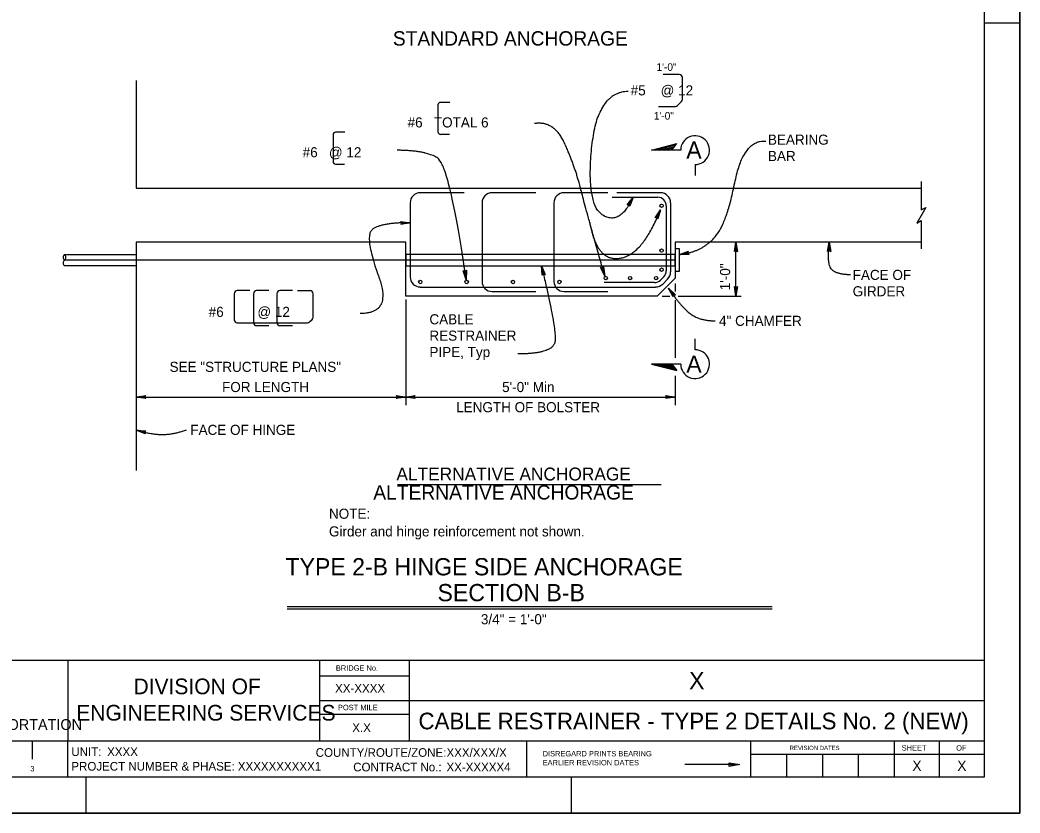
# Model space of a CAD drawing. Extents: x 0 to 2.83, y 0 to 1.83.
# Drawn here: x 1.674 to 2.833, y 0 to 0.92 of the extents above; entities that cross this region are included whole.
import ezdxf

# ---------------------------------------------------------------- set-up
doc = ezdxf.new("R2010")
doc.units = 0
for name, color, linetype in [('str_Border-Plot-Shape-A', 7, 'Continuous'), ('str_Border-Text-A', 7, 'Continuous'), ('str_Border-Title-Block-A', 7, 'Continuous'), ('str_Center-Line-A', 7, 'Continuous'), ('str_Concrete-A', 7, 'Continuous'), ('str_Dimensions-A', 7, 'Continuous'), ('str_Guideline-NoPlot-A', 7, 'Continuous'), ('str_Misc-Steel-A', 7, 'Continuous'), ('str_Reinforcement-C', 7, 'Continuous'), ('str_Reinforcement-D', 7, 'Continuous'), ('str_Reinforcement-E', 7, 'Continuous'), ('str_Reinforcement-F', 7, 'Continuous'), ('str_Text-A', 7, 'Continuous')]:
    doc.layers.add(name, color=color, linetype=linetype)

msp = doc.modelspace()

# ---------------------------------------------------------------- linework, layer by layer
at = {"layer": 'str_Border-Plot-Shape-A'}
msp.add_lwpolyline([(0, 0), (2.8333, 0), (2.8333, 1.8333), (0, 1.8333)], close=True, dxfattribs=at)
at = {"layer": 'str_Border-Title-Block-A'}
for p, q in [((2.8333, 1.8333), (2.8333, 0)), ((2.7917, 1.7917), (2.7917, 0.0417)), ((2.7917, 0.9167), (2.8333, 0.9167)), ((2.7917, 0.1771), (0.0833, 0.1771)), ((1.7292, 0.1771), (1.7292, 0.0833)), ((2.0208, 0.1771), (2.0208, 0.0833)), ((2.125, 0.1771), (2.125, 0.0833)), ((2.0208, 0.1593), (2.125, 0.1593)), ((2.7917, 0.1302), (2.0208, 0.1302)), ((2.0208, 0.1146), (2.125, 0.1146)), ((2.7917, 0.0833), (0.0833, 0.0833)), ((1.6875, 0.0833), (1.6875, 0.0625)), ((1.7292, 0.0417), (1.7292, 0.0833)), ((2.2614, 0.0417), (2.2614, 0.0833)), ((2.5208, 0.0833), (2.5208, 0.0417)), ((2.6875, 0.0831), (2.6875, 0.0417)), ((2.7396, 0.0833), (2.7396, 0.0417)), ((2.7917, 0.0677), (2.5208, 0.0677)), ((2.5625, 0.0677), (2.5625, 0.0417)), ((2.6042, 0.0677), (2.6042, 0.0417)), ((2.6458, 0.0677), (2.6458, 0.0417)), ((2.5028, 0.0561), (2.4448, 0.0561)), ((2.7917, 0.0417), (0.0833, 0.0417)), ((1.75, 0.0417), (1.75, 0)), ((2.3126, 0.0417), (2.3126, 0)), ((2.8333, 0), (0, 0))]:
    msp.add_line(p, q, dxfattribs=at)
for points in [[(2.496, 0.0582), (2.5085, 0.0561), (2.496, 0.054)], [(2.4981, 0.0568), (2.5023, 0.0561), (2.4981, 0.0554)]]:
    msp.add_lwpolyline(points, close=True, dxfattribs=at)
at = {"layer": 'str_Center-Line-A'}
msp.add_line((2.4334, 0.6415), (1.725, 0.6415), dxfattribs=at)
at = {"layer": 'str_Concrete-A'}
for p, q in [((1.8084, 0.8498), (1.8084, 0.7248)), ((1.8084, 0.7248), (2.7189, 0.7248)), ((2.1209, 0.6623), (1.8084, 0.6623)), ((1.8084, 0.6623), (1.8084, 0.3974)), ((2.1209, 0.5998), (2.1209, 0.6623)), ((2.7189, 0.6623), (2.4334, 0.6623)), ((2.4334, 0.6623), (2.4334, 0.6207)), ((2.4334, 0.6207), (2.4125, 0.5998)), ((2.4125, 0.5998), (2.1209, 0.5998))]:
    msp.add_line(p, q, dxfattribs=at)
msp.add_lwpolyline([(2.7189, 0.7326), (2.7189, 0.6998), (2.7241, 0.7027), (2.7137, 0.6845), (2.7189, 0.6873), (2.7189, 0.6545)], dxfattribs=at)
at = {"layer": 'str_Dimensions-A'}
for p, q in [((2.5021, 0.6514), (2.5039, 0.6623)), ((2.5025, 0.6517), (2.5039, 0.6623)), ((2.5039, 0.6623), (2.503, 0.6519)), ((2.5039, 0.6623), (2.5035, 0.6522)), ((2.5039, 0.5998), (2.5039, 0.6623)), ((2.5039, 0.6525), (2.5039, 0.6623)), ((2.5039, 0.6623), (2.5057, 0.6514)), ((2.5048, 0.6519), (2.5039, 0.6623)), ((2.5044, 0.6522), (2.5039, 0.6623)), ((2.5039, 0.6623), (2.5053, 0.6517)), ((2.503, 0.6519), (2.5021, 0.6514)), ((2.503, 0.6519), (2.5039, 0.6525)), ((2.5039, 0.6525), (2.5048, 0.6519)), ((2.5048, 0.6519), (2.5057, 0.6514)), ((2.4334, 0.6143), (2.4334, 0.6049)), ((2.503, 0.6102), (2.5021, 0.6108)), ((2.5039, 0.5998), (2.5021, 0.6108)), ((2.5039, 0.5998), (2.5025, 0.6105)), ((2.503, 0.6102), (2.5039, 0.5998)), ((2.5039, 0.6096), (2.503, 0.6102)), ((2.5035, 0.6099), (2.5039, 0.5998)), ((2.5057, 0.6108), (2.5039, 0.5998)), ((2.5053, 0.6105), (2.5039, 0.5998)), ((2.5039, 0.5998), (2.5048, 0.6102)), ((2.5048, 0.6102), (2.5039, 0.6096)), ((2.5039, 0.5998), (2.5044, 0.6099)), ((2.5039, 0.6096), (2.5039, 0.5998)), ((2.5048, 0.6102), (2.5057, 0.6108)), ((2.1209, 0.5957), (2.1209, 0.4731)), ((2.4184, 0.5998), (2.4274, 0.5998)), ((2.4334, 0.595), (2.4334, 0.5281)), ((2.4367, 0.5998), (2.5098, 0.5998)), ((2.4334, 0.5071), (2.4334, 0.4731)), ((1.8084, 0.4826), (1.8193, 0.4844)), ((1.8084, 0.4826), (1.819, 0.484)), ((1.8187, 0.4835), (1.8084, 0.4826)), ((1.8185, 0.483), (1.8084, 0.4826)), ((1.8084, 0.4826), (2.1209, 0.4826)), ((1.8182, 0.4826), (1.8084, 0.4826)), ((1.8193, 0.4808), (1.8084, 0.4826)), ((1.8084, 0.4826), (1.8187, 0.4817)), ((1.819, 0.4812), (1.8084, 0.4826)), ((1.8084, 0.4826), (1.8185, 0.4821)), ((1.8182, 0.4826), (1.8187, 0.4835)), ((1.8187, 0.4817), (1.8182, 0.4826)), ((1.8187, 0.4835), (1.8193, 0.4844)), ((1.8187, 0.4817), (1.8193, 0.4808)), ((2.1105, 0.4835), (2.1099, 0.4844)), ((2.1099, 0.4844), (2.1209, 0.4826)), ((2.1209, 0.4826), (2.1099, 0.4808)), ((2.1105, 0.4817), (2.1099, 0.4808)), ((2.1102, 0.4839), (2.1209, 0.4826)), ((2.1209, 0.4826), (2.1102, 0.4812)), ((2.1209, 0.4826), (2.1105, 0.4835)), ((2.1105, 0.4835), (2.1111, 0.4826)), ((2.1105, 0.4817), (2.1209, 0.4826)), ((2.1111, 0.4826), (2.1105, 0.4817)), ((2.1209, 0.4826), (2.1108, 0.483)), ((2.1108, 0.4821), (2.1209, 0.4826)), ((2.1111, 0.4826), (2.1209, 0.4826)), ((2.1209, 0.4826), (2.1318, 0.4844)), ((2.1209, 0.4826), (2.1315, 0.484)), ((2.1312, 0.4835), (2.1209, 0.4826)), ((2.131, 0.483), (2.1209, 0.4826)), ((2.1209, 0.4826), (2.4334, 0.4826)), ((2.1307, 0.4826), (2.1209, 0.4826)), ((2.1318, 0.4808), (2.1209, 0.4826)), ((2.1209, 0.4826), (2.1312, 0.4817)), ((2.1315, 0.4812), (2.1209, 0.4826)), ((2.1209, 0.4826), (2.131, 0.4821)), ((2.1307, 0.4826), (2.1312, 0.4835)), ((2.1312, 0.4817), (2.1307, 0.4826)), ((2.1312, 0.4835), (2.1318, 0.4844)), ((2.1312, 0.4817), (2.1318, 0.4808)), ((2.423, 0.4835), (2.4224, 0.4844)), ((2.4224, 0.4844), (2.4334, 0.4826)), ((2.4334, 0.4826), (2.4224, 0.4808)), ((2.423, 0.4817), (2.4224, 0.4808)), ((2.4227, 0.4839), (2.4334, 0.4826)), ((2.4334, 0.4826), (2.4227, 0.4812)), ((2.4334, 0.4826), (2.423, 0.4835)), ((2.423, 0.4835), (2.4236, 0.4826)), ((2.423, 0.4817), (2.4334, 0.4826)), ((2.4236, 0.4826), (2.423, 0.4817)), ((2.4334, 0.4826), (2.4233, 0.483)), ((2.4233, 0.4821), (2.4334, 0.4826)), ((2.4236, 0.4826), (2.4334, 0.4826))]:
    msp.add_line(p, q, dxfattribs=at)
at = {"layer": 'str_Misc-Steel-A'}
for points in [[(2.4386, 0.6285), (2.4386, 0.6545), (2.4334, 0.6545), (2.4334, 0.6285)], [(2.1209, 0.635), (2.4334, 0.635), (2.4334, 0.648), (2.1209, 0.648)]]:
    msp.add_lwpolyline(points, close=True, dxfattribs=at)
msp.add_lwpolyline([(1.725, 0.648), (1.8084, 0.648), (1.8084, 0.635), (1.725, 0.635)], dxfattribs=at)
for centre, start, end in [((1.7275, 0.6447), 126.8699, 233.1299), ((1.7275, 0.6382), 126.8701, 233.1301), ((1.7226, 0.6447), 306.8701, 53.1301)]:
    msp.add_arc(centre, 0.00407, start, end, dxfattribs=at)
at = {"layer": 'str_Reinforcement-C'}
for p, q in [((2.1886, 0.7196), (2.1378, 0.7196)), ((2.2719, 0.7196), (2.2211, 0.7196)), ((2.3552, 0.7196), (2.3045, 0.7196)), ((2.4164, 0.7196), (2.3657, 0.7196)), ((2.1261, 0.7079), (2.1261, 0.622)), ((2.2094, 0.7079), (2.2094, 0.6168)), ((2.2927, 0.7079), (2.2927, 0.6168)), ((2.4282, 0.6277), (2.4282, 0.7079)), ((2.419, 0.6137), (2.4247, 0.6194)), ((2.1378, 0.6102), (2.4107, 0.6102)), ((2.2211, 0.605), (2.2719, 0.605)), ((2.3045, 0.605), (2.3552, 0.605))]:
    msp.add_line(p, q, dxfattribs=at)
for centre, start, end in [((2.1378, 0.7079), 90, 180), ((2.2211, 0.7079), 90, 180), ((2.3045, 0.7079), 90, 180), ((2.4164, 0.7079), 0, 90), ((2.4164, 0.6277), 315, 0), ((2.1378, 0.622), 180, 270), ((2.2211, 0.6168), 180, 270), ((2.3045, 0.6168), 180, 270), ((2.4107, 0.622), 270, 315)]:
    msp.add_arc(centre, 0.0117, start, end, dxfattribs=at)
at = {"layer": 'str_Reinforcement-D'}
for p, q in [((2.3605, 0.7144), (2.4132, 0.7144)), ((2.423, 0.7046), (2.423, 0.629)), ((2.4094, 0.6154), (2.3509, 0.6154)), ((2.4201, 0.6221), (2.4163, 0.6183))]:
    msp.add_line(p, q, dxfattribs=at)
for centre, start, end in [((2.4132, 0.7046), 0, 90), ((2.4132, 0.629), 315, 0), ((2.4094, 0.6252), 270, 315)]:
    msp.add_arc(centre, 0.00977, start, end, dxfattribs=at)
at = {"layer": 'str_Reinforcement-E'}
for centre in [(2.4177, 0.7046), (2.4177, 0.6526), (2.4177, 0.6304), (2.3529, 0.6207), (2.3811, 0.6207), (2.4113, 0.6207)]:
    msp.add_circle(centre, 0.00195, dxfattribs=at)
at = {"layer": 'str_Reinforcement-F'}
for centre in [(2.1378, 0.6161), (2.1916, 0.6161), (2.2453, 0.6161), (2.2991, 0.6161)]:
    msp.add_circle(centre, 0.00195, dxfattribs=at)
at = {"layer": 'str_Text-A'}
for p, q in [((2.4382, 0.8569), (2.4195, 0.8569)), ((2.4418, 0.8281), (2.4418, 0.8532)), ((2.1719, 0.8245), (2.1612, 0.8245)), ((2.4362, 0.8209), (2.4408, 0.8255)), ((2.1583, 0.8216), (2.1583, 0.7903)), ((2.4141, 0.8199), (2.4336, 0.8199)), ((2.0501, 0.7899), (2.0395, 0.7899)), ((2.0366, 0.787), (2.0366, 0.7557)), ((2.1612, 0.7875), (2.1717, 0.7875)), ((2.406, 0.7691), (2.4355, 0.7766)), ((2.4398, 0.7691), (2.406, 0.7691)), ((2.4109, 0.7691), (2.4342, 0.7751)), ((2.4157, 0.7691), (2.433, 0.7735)), ((2.4206, 0.7691), (2.4317, 0.772)), ((2.4254, 0.7691), (2.4305, 0.7704)), ((2.4294, 0.7691), (2.4355, 0.7766)), ((2.0395, 0.7528), (2.0499, 0.7528)), ((2.4565, 0.7525), (2.4565, 0.7398)), ((2.3776, 0.7058), (2.3845, 0.7144)), ((2.3781, 0.7058), (2.3845, 0.7144)), ((2.3845, 0.7144), (2.3786, 0.7058)), ((2.3845, 0.7144), (2.3792, 0.7058)), ((2.3797, 0.7058), (2.3845, 0.7144)), ((2.38, 0.7054), (2.3845, 0.7144)), ((2.3802, 0.7049), (2.3845, 0.7144)), ((2.3845, 0.7144), (2.3805, 0.7044)), ((2.3845, 0.7144), (2.3807, 0.704)), ((2.3786, 0.7058), (2.3776, 0.7058)), ((2.3786, 0.7058), (2.3797, 0.7058)), ((2.3797, 0.7058), (2.3802, 0.7049)), ((2.3802, 0.7049), (2.3807, 0.704)), ((2.4101, 0.6907), (2.4162, 0.6999)), ((2.4106, 0.6908), (2.4162, 0.6999)), ((2.4162, 0.6999), (2.4112, 0.6909)), ((2.4162, 0.6999), (2.4117, 0.6909)), ((2.4122, 0.691), (2.4162, 0.6999)), ((2.4125, 0.6906), (2.4162, 0.6999)), ((2.4128, 0.6901), (2.4162, 0.6999)), ((2.4162, 0.6999), (2.4131, 0.6897)), ((2.4162, 0.6999), (2.4134, 0.6892)), ((2.1157, 0.6855), (2.1151, 0.6864)), ((2.1151, 0.6864), (2.1261, 0.6849)), ((2.1261, 0.6849), (2.1152, 0.6827)), ((2.1154, 0.6859), (2.1261, 0.6849)), ((2.1261, 0.6849), (2.1155, 0.6832)), ((2.1261, 0.6849), (2.1157, 0.6855)), ((2.1157, 0.6855), (2.1163, 0.6846)), ((2.1157, 0.6837), (2.1261, 0.6849)), ((2.1163, 0.6846), (2.1157, 0.6837)), ((2.1261, 0.6849), (2.116, 0.685)), ((2.116, 0.6841), (2.1261, 0.6849)), ((2.1163, 0.6846), (2.1261, 0.6849)), ((2.4112, 0.6909), (2.4101, 0.6907)), ((2.4112, 0.6909), (2.4122, 0.691)), ((2.4122, 0.691), (2.4128, 0.6901)), ((2.4128, 0.6901), (2.4134, 0.6892)), ((2.1157, 0.6837), (2.1152, 0.6827)), ((2.6101, 0.6514), (2.6119, 0.6623)), ((2.6106, 0.6517), (2.6119, 0.6623)), ((2.6119, 0.6623), (2.611, 0.6519)), ((2.6119, 0.6623), (2.6115, 0.6522)), ((2.6119, 0.6525), (2.6119, 0.6623)), ((2.6119, 0.6623), (2.6138, 0.6514)), ((2.6129, 0.6519), (2.6119, 0.6623)), ((2.6124, 0.6522), (2.6119, 0.6623)), ((2.6119, 0.6623), (2.6133, 0.6517)), ((2.4386, 0.648), (2.449, 0.6517)), ((2.4386, 0.648), (2.4488, 0.6512)), ((2.4486, 0.6507), (2.4386, 0.648)), ((2.4484, 0.6502), (2.4386, 0.648)), ((2.4482, 0.6497), (2.4386, 0.648)), ((2.4482, 0.6497), (2.4486, 0.6507)), ((2.449, 0.6489), (2.4482, 0.6497)), ((2.4486, 0.6507), (2.449, 0.6517)), ((2.611, 0.6519), (2.6101, 0.6514)), ((2.611, 0.6519), (2.6119, 0.6525)), ((2.6119, 0.6525), (2.6129, 0.6519)), ((2.6129, 0.6519), (2.6138, 0.6514)), ((2.4386, 0.648), (2.4486, 0.6493)), ((2.4386, 0.648), (2.449, 0.6489)), ((2.4493, 0.6485), (2.4386, 0.648)), ((2.4497, 0.6481), (2.4386, 0.648)), ((2.449, 0.6489), (2.4497, 0.6481)), ((2.1886, 0.6287), (2.1876, 0.6292)), ((2.191, 0.6186), (2.1876, 0.6292)), ((2.191, 0.6186), (2.1881, 0.6289)), ((2.1886, 0.6287), (2.191, 0.6186)), ((2.1896, 0.6283), (2.1886, 0.6287)), ((2.1891, 0.6285), (2.191, 0.6186)), ((2.1904, 0.629), (2.1896, 0.6283)), ((2.1896, 0.6283), (2.191, 0.6186)), ((2.191, 0.6186), (2.19, 0.6286)), ((2.1904, 0.629), (2.1912, 0.6297)), ((2.191, 0.6186), (2.1904, 0.629)), ((2.1908, 0.6293), (2.191, 0.6186)), ((2.1912, 0.6297), (2.191, 0.6186)), ((2.2805, 0.6255), (2.2782, 0.635)), ((2.279, 0.6239), (2.2782, 0.635)), ((2.2782, 0.635), (2.2826, 0.6248)), ((2.2816, 0.6251), (2.2782, 0.635)), ((2.2782, 0.635), (2.2798, 0.6247)), ((2.2794, 0.6243), (2.2782, 0.635)), ((2.2782, 0.635), (2.2802, 0.6251)), ((2.281, 0.6253), (2.2782, 0.635)), ((2.2782, 0.635), (2.2821, 0.625)), ((2.348, 0.6327), (2.3469, 0.633)), ((2.3517, 0.623), (2.3469, 0.633)), ((2.3517, 0.623), (2.3474, 0.6329)), ((2.348, 0.6327), (2.3517, 0.623)), ((2.349, 0.6324), (2.348, 0.6327)), ((2.3485, 0.6326), (2.3517, 0.623)), ((2.3497, 0.6332), (2.349, 0.6324)), ((2.349, 0.6324), (2.3517, 0.623)), ((2.3517, 0.623), (2.3494, 0.6328)), ((2.3497, 0.6332), (2.3504, 0.634)), ((2.3517, 0.623), (2.3497, 0.6332)), ((2.3501, 0.6336), (2.3517, 0.623)), ((2.3504, 0.634), (2.3517, 0.623)), ((2.2798, 0.6247), (2.279, 0.6239)), ((2.2798, 0.6247), (2.2805, 0.6255)), ((2.2805, 0.6255), (2.2816, 0.6251)), ((2.2816, 0.6251), (2.2826, 0.6248)), ((1.94, 0.6061), (1.9256, 0.6061)), ((1.9623, 0.6061), (1.9479, 0.6061)), ((1.9894, 0.6061), (1.975, 0.6061)), ((1.9955, 0.6061), (2.0099, 0.6061)), ((2.4317, 0.601), (2.4257, 0.6088)), ((2.4309, 0.599), (2.4257, 0.6088)), ((2.4257, 0.6088), (2.4338, 0.6012)), ((2.4327, 0.6011), (2.4257, 0.6088)), ((2.4257, 0.6088), (2.4313, 0.6)), ((2.4311, 0.5995), (2.4257, 0.6088)), ((2.4257, 0.6088), (2.4315, 0.6005)), ((2.4322, 0.601), (2.4257, 0.6088)), ((2.4257, 0.6088), (2.4333, 0.6011)), ((1.922, 0.6025), (1.922, 0.5723)), ((1.9443, 0.6025), (1.9443, 0.569)), ((1.9714, 0.6025), (1.9714, 0.569)), ((2.0135, 0.5753), (2.0135, 0.6025)), ((2.4313, 0.6), (2.4309, 0.599)), ((2.4313, 0.6), (2.4317, 0.601)), ((2.4317, 0.601), (2.4327, 0.6011)), ((2.4327, 0.6011), (2.4338, 0.6012)), ((1.9256, 0.5687), (2.0069, 0.5687)), ((2.0094, 0.5697), (2.0124, 0.5727)), ((1.9623, 0.5654), (1.9479, 0.5654)), ((1.9894, 0.5654), (1.975, 0.5654)), ((2.4565, 0.5375), (2.4565, 0.5501)), ((2.406, 0.5208), (2.4355, 0.5133)), ((2.4398, 0.5208), (2.406, 0.5208)), ((2.4109, 0.5208), (2.4342, 0.5148)), ((2.4157, 0.5208), (2.433, 0.5164)), ((2.4206, 0.5208), (2.4317, 0.518)), ((2.4254, 0.5208), (2.4305, 0.5195)), ((2.4294, 0.5208), (2.4355, 0.5133)), ((1.818, 0.442), (1.8084, 0.4441)), ((1.8187, 0.44), (1.8084, 0.4441)), ((1.8084, 0.4441), (1.8194, 0.4435)), ((1.8187, 0.4428), (1.8084, 0.4441)), ((1.8084, 0.4441), (1.8183, 0.441)), ((1.8185, 0.4405), (1.8084, 0.4441)), ((1.8084, 0.4441), (1.8181, 0.4415)), ((1.8183, 0.4424), (1.8084, 0.4441)), ((1.8084, 0.4441), (1.8191, 0.4431)), ((1.818, 0.442), (1.8187, 0.4428)), ((1.8183, 0.441), (1.818, 0.442)), ((1.8183, 0.441), (1.8187, 0.44)), ((1.8187, 0.4428), (1.8194, 0.4435)), ((2.1113, 0.3813), (2.4171, 0.3813)), ((1.9835, 0.2397), (2.5458, 0.2397)), ((1.9835, 0.2367), (2.5458, 0.2367))]:
    msp.add_line(p, q, dxfattribs=at)
for centre, radius, start, end in [((2.4382, 0.8532), 0.00361, 0, 90), ((2.1612, 0.8216), 0.00289, 90, 180), ((2.4382, 0.8281), 0.00361, 315, 360), ((2.4336, 0.8235), 0.00361, 270, 315), ((2.0395, 0.787), 0.00289, 90, 180), ((2.1612, 0.7903), 0.00289, 180, 270), ((2.4565, 0.7691), 0.0167, 269.9995, 180), ((2.0395, 0.7557), 0.00289, 180, 270), ((1.9256, 0.6025), 0.0036, 90, 180), ((1.9479, 0.6025), 0.0036, 90, 180), ((1.975, 0.6025), 0.0036, 90, 180), ((2.0099, 0.6025), 0.0036, 0, 90), ((1.9256, 0.5723), 0.0036, 180, 270), ((1.9479, 0.569), 0.0036, 180, 270), ((1.975, 0.569), 0.0036, 180, 270), ((2.0069, 0.5723), 0.0036, 270, 315), ((2.0099, 0.5753), 0.0036, 315, 0), ((2.4565, 0.5208), 0.0167, 180, 90.0005)]:
    msp.add_arc(centre, radius, start, end, dxfattribs=at)
for points in [[(2.3845, 0.7144), (2.3692, 0.6815), (2.3302, 0.7054), (2.3429, 0.8368), (2.3789, 0.8375)], [(2.3517, 0.623), (2.3302, 0.6991), (2.3174, 0.7498), (2.2933, 0.8035), (2.2702, 0.7999)], [(2.4386, 0.648), (2.4608, 0.6501), (2.4926, 0.6801), (2.5123, 0.7815), (2.5385, 0.7796)], [(2.191, 0.6186), (2.1719, 0.7521), (2.1424, 0.7689), (2.1111, 0.7689)], [(2.3343, 0.6852), (2.3424, 0.6393), (2.3963, 0.6481), (2.4162, 0.6999)], [(2.1261, 0.6849), (2.0844, 0.6849), (2.0751, 0.6622), (2.1051, 0.5795), (2.0682, 0.5795)], [(2.6367, 0.6245), (2.6234, 0.6244), (2.6091, 0.6342), (2.6119, 0.6623)], [(2.2782, 0.635), (2.2961, 0.5614), (2.2921, 0.5327), (2.2508, 0.5326)], [(2.4257, 0.6088), (2.4403, 0.5872), (2.462, 0.5711), (2.4796, 0.5711)], [(1.8084, 0.4441), (1.8273, 0.4391), (1.8503, 0.4391), (1.8667, 0.4444)]]:
    msp.add_open_spline(points, degree=2, dxfattribs=at)

# ---------------------------------------------------------------- texts
at = {"layer": 'str_Border-Text-A'}
for s, height, p in [('X', 0.02, (2.4496, 0.1436)), ('XX-XXXX', 0.01, (2.039, 0.1397)), ('CABLE RESTRAINER - TYPE 2 DETAILS No. 2 (NEW)', 0.0193, (2.1357, 0.0971)), ('X.X', 0.01, (2.0589, 0.094)), ('XXXX', 0.01, (1.7746, 0.0661)), ('XXX/XXX/X', 0.01, (2.1682, 0.0652)), ('XXXXXXXXXX1', 0.01, (1.9262, 0.0492)), ('XX-XXXXX4', 0.01, (2.1682, 0.0483)), ('X', 0.0117, (2.7086, 0.0489)), ('X', 0.0117, (2.7607, 0.0489))]:
    msp.add_text(s, height=height, dxfattribs=at).set_placement(p)
at = {"layer": 'str_Border-Title-Block-A'}
for s, height, p in [('BRIDGE No.', 0.00625, (2.0399, 0.1651)), ('DIVISION OF', 0.018228, (1.8052, 0.1378)), ('ENGINEERING SERVICES', 0.018228, (1.7388, 0.1072)), ('POST MILE', 0.00625, (2.0423, 0.1193)), ('DEPARTMENT OF TRANSPORTATION', 0.012498, (1.4437, 0.0964)), ('UNIT:', 0.01, (1.7331, 0.0661)), ('COUNTY/ROUTE/ZONE:', 0.01, (2.0165, 0.0652)), ('DISREGARD PRINTS BEARING', 0.006249, (2.2797, 0.0657)), ('REVISION DATES', 0.004999, (2.5662, 0.073)), ('SHEET', 0.00625, (2.6961, 0.0724)), ('OF', 0.00625, (2.7593, 0.0724)), ('PROJECT NUMBER & PHASE:', 0.01, (1.7331, 0.0492)), ('CONTRACT No.:', 0.01, (2.06, 0.0483)), ('EARLIER REVISION DATES', 0.006249, (2.2797, 0.0553)), ('3', 0.00625, (1.6856, 0.0483))]:
    msp.add_text(s, height=height, dxfattribs=at).set_placement(p)
at = {"layer": 'str_Dimensions-A'}
msp.add_text('1\'-0"', height=0.0117, rotation=90, dxfattribs=at).set_placement((2.4971, 0.6065))
for s, p in [('SEE "STRUCTURE PLANS"', (1.847, 0.5118)), ('FOR LENGTH', (1.9079, 0.4884)), ('5\'-0" Min', (2.2327, 0.4884)), ('LENGTH OF BOLSTER', (2.1794, 0.465))]:
    msp.add_text(s, height=0.0117, dxfattribs=at).set_placement(p)
at = {"layer": 'str_Guideline-NoPlot-A'}
for s, p in [(' STANDARD ANCHORAGE ', (2.0998, 0.8904)), (' ALTERNATIVE ANCHORAGE ', (2.0771, 0.3637))]:
    msp.add_text(s, height=0.016667, dxfattribs=at).set_placement(p)
at = {"layer": 'str_Text-A'}
for s, height, p in [('1\'-0"', 0.00877, (2.4117, 0.8611)), ('#5    @ 12', 0.0117, (2.3818, 0.8326)), ('1\'-0"', 0.00877, (2.4086, 0.8045)), ('#6   TOTAL 6', 0.0117, (2.1231, 0.7954)), ('A', 0.02, (2.4463, 0.7592)), ('BEARING', 0.0117, (2.541, 0.7754)), ('#6   @ 12', 0.0117, (2.0014, 0.7608)), ('BAR', 0.0117, (2.541, 0.7564)), ('FACE OF', 0.0117, (2.6393, 0.6185)), ('GIRDER', 0.0117, (2.6393, 0.5995)), ('#6         @ 12', 0.0117, (1.8924, 0.5756)), ('CABLE', 0.0117, (2.1484, 0.567)), ('4" CHAMFER', 0.0117, (2.4843, 0.5652)), ('RESTRAINER', 0.0117, (2.1484, 0.548)), ('PIPE, Typ', 0.0117, (2.1484, 0.529)), ('A', 0.02, (2.4463, 0.5108)), ('FACE OF HINGE', 0.0117, (1.8711, 0.4387)), ('ALTERNATIVE ANCHORAGE', 0.015, (2.1101, 0.3858)), ('NOTE:', 0.0117, (2.0319, 0.3414)), ('Girder and hinge reinforcement not shown.', 0.0117, (2.0319, 0.3209)), ('TYPE 2-B HINGE SIDE ANCHORAGE', 0.02, (1.9815, 0.2757)), ('SECTION B-B', 0.02, (2.1578, 0.2457)), ('3/4" = 1\'-0"', 0.0117, (2.2081, 0.219))]:
    msp.add_text(s, height=height, dxfattribs=at).set_placement(p)

doc.saveas('drawing.dxf')
